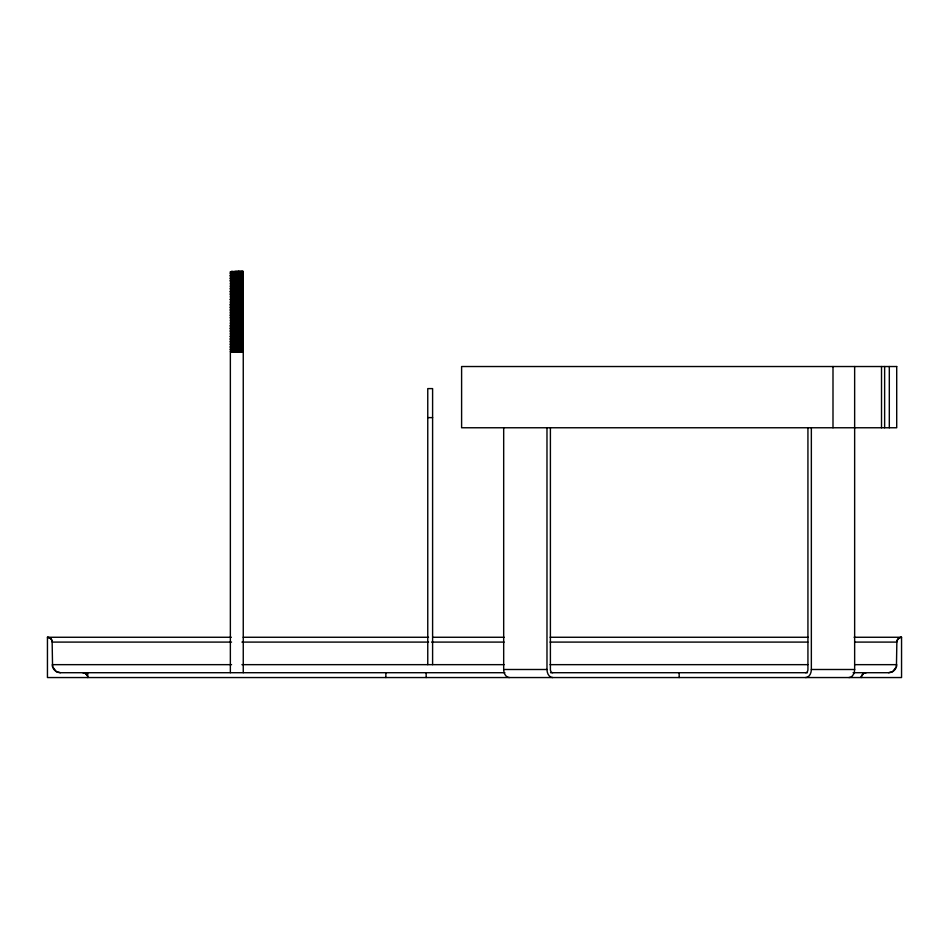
<?xml version="1.0" encoding="UTF-8"?>
<svg xmlns="http://www.w3.org/2000/svg" width="949" height="949" viewBox="0 0 949 949"><rect width="100%" height="100%" fill="white"/><g stroke="black" fill="none" stroke-linecap="round" stroke-linejoin="round"><path stroke-width="1.42" d="M231.971 352.02C230.156 351.308 233.027 349.979 231.224 350.11L230.358 349.41L232.861 349.991L232.244 350.905L232.837 352.02L243.252 351.818L243.252 672.711M242.386 348.852L241.627 348.046L242.375 348.093C245.435 351.474 232.576 349.374 231.224 350.513L230.358 351.023L231.224 351.723L243.252 350.418L241.627 349.659C241.971 352.506 243.49 352.15 242.185 349.695M238.341 271.45L238.246 272.055M235.269 352.02L235.305 271.45L230.358 272.055L231.971 272.814C229.836 272.399 233.276 270.762 231.224 272.114M233.928 352.02L234.012 271.746M241.366 271.568L240.749 272.47L241.366 272.98L243.252 273.063L241.627 272.304M231.971 273.11L231.224 273.917L231.971 274.427L230.358 273.87L242.375 272.351L243.252 271.45L231.224 271.556L232.624 271.45M231.224 273.715L231.971 273.217L231.224 272.197M231.224 273.81L231.971 274.32L231.224 276.942L231.971 278.045L231.224 278.555L231.971 279.658L231.224 280.37L231.971 280.868L231.224 280.821L230.358 280.311L231.224 279.611L242.375 278.804L243.252 279.303L242.375 280.014C237.155 279.931 228.057 279.967 231.414 284.048M231.971 277.938L231.224 278.757L231.971 279.255L230.358 278.698L231.224 277.998L243.252 277.689L231.224 279.208L231.971 279.658M242.303 271.45L235.411 271.45M243.027 273.075L242.185 272.339L243.027 271.45L241.627 272.007L242.386 274.724L241.627 275.637L243.252 276.088L242.375 276.788L231.224 277.594L230.358 276.894L243.252 276.088L230.358 276.894L232.244 277.001C232.754 301.082 232.754 325.293 232.244 349.493M231.224 280.062L231.971 279.552M231.224 283.478L231.971 284.095L231.224 284.036C228.175 280.655 241.034 282.755 242.375 281.628L243.252 280.916L230.358 281.723L231.971 281.165L231.224 280.263M231.224 284.997L231.971 284.392M241.627 278.852L242.386 277.642M241.627 278.448L242.386 277.95M231.224 286.61L231.971 285.602M241.627 283.692L242.386 282.672L241.627 279.955L242.386 279.255M241.627 280.062L242.386 279.564M230.571 291.604C231.912 289.635 230.227 287.606 231.224 286.052L231.971 286.112L231.224 286.503L231.971 288.923L231.224 288.876L230.358 288.366L231.224 287.666L242.375 286.859L243.252 287.369L242.375 288.069C241.034 289.208 228.175 287.108 231.224 290.489L231.971 290.94L230.358 291.39L231.224 292.102L243.252 290.785L241.627 290.026C243.086 291.201 240.939 292.683 242.386 293.858L241.627 294.973L242.386 295.471L241.627 296.183L242.386 298.899L241.627 299.398M231.224 288.318L231.971 290.536M231.971 290.833L231.224 291.651M231.971 295.673L231.224 296.479L231.971 296.99L231.224 296.93C228.175 293.549 241.034 295.649 242.375 294.51L243.252 294.012L242.375 293.3L230.358 294.819L231.971 295.376L231.224 294.866L231.971 294.06M231.224 294.665L231.971 294.166L231.224 293.146M241.627 288.128L242.386 287.511M231.224 296.278L231.971 295.78L231.224 294.759M241.627 289.73L242.386 289.125M231.224 297.891L231.971 297.286L231.224 296.373M231.971 298.484L231.224 299.504L231.971 300.204L230.358 299.647L242.375 298.14L243.252 298.638L242.375 299.35C241.034 300.489 228.175 298.389 231.224 301.77C231.947 301.984 231.864 303.561 231.224 304.534M241.627 294.57L242.386 293.751M231.971 305.341L231.224 306.147M241.627 299.801L242.386 298.793M231.224 307.559L231.971 306.954M241.627 301.414L242.386 300.406M241.627 301.011L242.386 300.513L241.627 299.694L243.252 300.252L242.375 300.963C236.076 301.758 230.37 299.991 230.571 304.499M231.224 309.172L231.971 308.674M231.971 310.169L231.224 310.987L231.971 311.486L230.358 310.928L242.375 309.421L243.252 309.92L242.375 310.631C241.034 311.758 228.175 309.671 231.224 313.051L243.252 311.533L241.627 310.975L242.386 311.794M231.224 310.786L231.971 310.276L231.224 307.654M241.627 304.238L242.386 303.419M231.224 310.881L231.971 311.379L231.224 314.012L231.971 315.115L231.224 315.614L231.971 316.729L231.224 317.429L231.971 317.939L231.224 317.879L230.358 317.381L231.224 316.669L242.375 315.863L243.252 316.373L242.375 317.073C237.155 317.002 228.057 317.037 231.414 321.118M241.627 305.851C243.763 305.364 240.251 303.929 242.375 304.178L243.252 303.68L242.375 302.98L230.358 304.285L231.971 305.044L231.224 304.427M243.027 305.08C241.437 306.254 243.596 308.425 242.386 308.461L241.627 307.867L242.386 306.646M231.971 315.009L231.224 315.815L231.971 316.325L230.358 315.768L231.224 315.056L243.252 314.76L231.224 316.266L231.971 316.729M231.224 317.12L231.971 316.622M242.386 311.592L241.627 311.082L242.386 310.074M231.224 318.734L231.971 319.433L231.224 320.655L231.971 321.153L231.224 321.106C228.175 317.725 241.034 319.825 242.375 318.686L243.252 317.986L230.358 318.793L231.971 318.235L231.224 317.322M241.627 312.292L242.386 311.687M241.627 313.799L242.386 313.3M231.224 322.067L231.971 321.45M241.627 315.922L242.386 314.7M241.627 315.519L242.386 315.009M241.627 317.132L242.386 316.314M231.971 322.66L231.224 323.68C231.924 324.451 231.9 326.373 231.224 326.337L230.358 326.847L231.971 327.607L230.358 328.461L231.224 329.161L243.252 327.856L241.627 327.097C243.086 328.259 240.939 329.754 242.386 330.928L241.627 332.031L242.386 334.356M231.971 324.783L231.224 325.293L231.971 325.887L230.358 325.436L242.375 323.929L243.252 324.428L242.375 325.127L231.224 325.934L242.375 325.531L243.252 326.041L242.375 326.741C218.685 328.496 237.428 328.176 241.627 326.693L242.386 327.702M231.971 326.29L231.224 326.895L231.971 327.607M241.627 320.75L242.386 319.742L241.627 317.025L243.252 317.986L241.366 317.868M231.971 327.903L231.224 328.71M231.971 331.118L231.224 331.936L231.971 332.435L230.358 331.877L242.375 330.371L243.252 330.869L242.375 331.581C241.034 332.719 228.175 330.62 231.224 334.001L231.971 334.048L230.358 333.49L243.252 332.482L241.627 331.925L242.386 332.743M231.224 331.735L231.971 331.225L231.224 330.216M231.971 332.731L231.224 333.55M231.224 333.348L231.971 332.838L231.224 331.83M241.627 326.8L242.386 326.183M241.366 272.98C240.844 293.431 240.844 313.846 241.366 334.214L243.252 334.297L230.358 335.104L242.375 334.807L243.252 334.095L231.224 334.404C228.709 335.341 233.81 335.234 231.224 336.765M241.627 331.628L242.386 330.821M231.971 339.184L231.224 339.991M231.971 337.168L231.224 338.176L231.971 340.786L231.224 341.604M242.386 334.25L241.627 336.468M231.971 342.399L231.224 343.218M241.627 336.871L242.386 335.851M231.224 344.629L231.971 344.012M241.627 338.485L242.386 337.464M241.627 338.081L242.386 337.571L241.627 336.765L243.252 337.322L231.224 338.829L230.358 338.33L231.224 337.619C232.576 336.492 245.435 338.579 242.375 335.211L230.358 336.515L231.971 337.275L231.224 336.658M231.224 346.243L231.971 345.733M231.224 347.844L231.971 347.346L231.224 344.523M242.185 339.623L243.252 340.75L241.627 341.308L242.386 342.209L241.627 342.909M231.224 348.046L231.971 348.556L230.358 347.797L231.971 347.346L231.224 347.737L231.971 350.169M243.027 342.138C241.437 343.324 243.596 345.483 242.386 345.531L241.627 344.926L242.386 343.716M241.627 347.749L242.386 347.132M241.627 349.362L242.386 348.746M241.627 350.869L242.386 350.359M231.414 271.568L230.571 272.268L231.414 272.778M230.571 273.68L231.414 272.743M230.571 275.293L231.414 274.759L230.571 273.656M243.003 271.45L231.224 272.754L231.971 273.217M243.027 273.051C241.01 273.905 244.166 274.581 242.185 275.59M231.414 281.201L230.571 281.734L231.414 282.446M242.185 278.413C242.861 276.918 242.897 275.329 242.375 273.964L241.627 273.917L242.386 274.415M230.571 286.574L231.414 285.637M243.027 284.332L242.185 284.854L243.027 285.969M243.027 285.946L242.185 286.871M231.414 294.095C230.631 294.914 230.631 296.159 231.414 296.942M242.185 289.694L243.027 289.16L242.185 288.46M231.414 296.918C229.468 297.95 232.564 298.638 230.571 299.469M242.185 291.307L243.027 290.774L242.185 289.67M243.027 293.822L242.185 292.885L243.027 292.185M230.571 299.433C231.331 300.691 231.342 301.652 230.571 302.885M243.027 297.215C241.01 298.069 244.166 298.745 242.185 299.765M231.414 305.376L230.571 305.91L231.414 307.013M231.414 306.99L230.571 307.523L231.414 308.223M230.571 310.738L231.414 309.813M230.571 312.351L231.414 311.83L230.571 310.714M243.027 310.145C240.832 309.291 244.284 308.437 242.185 307.796M243.027 310.109L242.185 311.047M231.414 318.271L230.571 319.006L231.414 319.505M242.185 315.483C242.968 314.677 242.98 313.419 242.185 312.636M230.571 323.633C232.6 322.779 229.444 322.102 231.414 321.094M243.027 321.391L242.185 321.925L243.027 323.028M243.027 323.004L242.185 323.941M231.414 331.165L230.571 331.699L231.414 332.399M242.185 326.753C242.861 325.258 242.897 323.68 242.375 322.316L241.627 322.257L242.386 323.075L241.627 323.977L243.252 324.428L230.358 325.234L232.244 325.353M230.571 334.914L231.414 333.989M242.185 328.366L243.027 327.844L242.185 326.729M230.571 336.527L231.414 335.993L230.571 334.89M243.027 334.285C241.01 335.139 244.166 335.816 242.185 336.836M231.414 342.447C230.631 343.253 230.631 344.511 231.414 345.294M242.185 339.647C242.968 338.84 242.968 337.583 242.185 336.8M230.571 347.808C232.6 346.954 229.444 346.278 231.414 345.258M243.027 342.174C240.631 341.533 244.498 340.572 242.185 340.027M230.571 347.785C232.114 349.303 229.895 350.525 231.414 352.02M243.027 345.566L242.185 346.1L243.027 347.204M243.027 347.18L242.185 348.105M853.092 672.711L888.655 672.711L892.689 671.631L896.437 666.744L896.876 640.848L899.13 637.906L901.55 637.265L901.55 677.55L47.45 677.55L47.45 637.265L231.319 637.265M242.386 271.509L230.358 272.256L232.244 272.375M243.252 352.02L230.358 352.02L230.358 672.711M427.762 417.619L432.602 417.619M243.181 637.265L428.533 637.265M432.981 637.265L504.156 637.265M550.123 637.265L808.133 637.265M854.1 637.265L901.55 637.265A4.84 4.84 0 0 0 896.71 642.093L855.239 642.093M231.544 642.093L52.29 642.093A4.84 4.84 0 0 0 47.45 637.265L50.866 638.677L52.124 640.848L52.563 666.744L56.311 671.631L60.345 672.711L504.88 672.711M241.912 642.093L428.58 642.093M431.534 642.093L504.133 642.093M550.052 642.093L807.824 642.093M231.544 664.656L52.29 664.656A8.055 8.055 0 0 0 60.345 672.711M241.912 664.656L504.133 664.656M550.052 664.656L807.824 664.656M855.239 664.656L896.71 664.656A8.055 8.055 0 0 1 888.655 672.711M503.682 427.762L503.682 669.496L546.98 669.496A8.055 5.694 -90 0 0 552.674 677.55M805.642 677.55A8.055 5.694 -90 0 0 811.348 669.496L854.646 669.496L854.646 366.528M550.55 672.711L807.469 672.711M232.244 272.173L230.358 272.055L240.026 271.45L239.587 351.521L243.252 351.818L242.386 351.771M232.244 276.978L232.861 274.249L230.358 273.668L243.252 272.861L242.386 273.11M241.366 274.356L243.252 274.475L230.358 275.483L242.375 275.174L241.627 275.127M232.244 273.988L230.358 273.87L243.252 273.063L231.224 274.368L230.358 275.281L232.244 275.4M241.366 274.558L243.252 274.676L230.358 275.483L232.244 275.601M242.386 276.23L243.252 276.289L230.358 277.084L232.244 277.203M241.366 277.571L243.252 277.689L230.358 278.496L232.244 278.615M241.366 277.772L243.252 277.891L230.358 278.698L232.244 278.816M241.366 279.184L243.252 279.303L230.358 280.109L232.244 280.228M241.366 279.386L243.252 279.504L230.358 280.311L232.244 280.43M241.366 280.797L243.252 280.916L241.627 280.358L242.386 281.177M241.366 280.999L243.252 281.118L230.358 281.924L231.224 281.983M241.366 282.411L243.252 282.529L242.375 283.229C241.034 284.368 228.175 282.268 231.224 285.649L231.971 285.708L231.224 284.89M241.366 282.612L243.252 282.731L230.358 283.537L232.244 283.656M232.244 283.454L230.358 283.336L243.252 282.529L231.224 282.826L231.971 282.885M241.366 284.024L243.252 284.344L231.224 286.052L242.375 285.246L243.252 285.957L231.224 287.262L231.971 287.725M241.366 284.226L243.252 284.344L230.358 285.151L232.244 285.269M232.244 285.068L230.358 284.949L243.252 284.142L241.627 283.585L242.386 284.19L241.627 285.305M241.366 285.637L243.252 285.756L230.358 286.562L232.244 286.681M241.366 285.839L243.252 285.957L230.358 286.764L232.244 286.883M241.366 287.25L243.252 287.369L230.358 288.164L232.244 288.282M241.366 287.452L243.252 287.571L230.358 288.366L232.244 288.484M241.366 288.852L243.252 288.971L242.375 289.682C218.685 291.426 237.428 291.118 241.627 289.623L242.386 290.643M241.366 289.054L243.252 289.172L230.358 289.979L232.244 290.097M232.244 289.896L230.358 289.777L243.252 288.971L241.627 288.413L242.386 289.231M241.366 290.465L243.252 290.584L230.358 291.39L232.244 291.509M241.366 290.667L243.252 290.785L230.358 291.592L232.244 291.711M242.386 292.15L243.252 292.399L231.224 293.704L230.358 293.004L243.252 292.197L230.358 293.004L232.244 293.122M242.386 292.351L243.252 292.399L230.358 293.205L232.244 293.324M241.366 293.692L243.252 293.81L230.358 294.617L232.244 294.736M241.366 293.893L243.252 294.012L230.358 294.819L232.244 294.937M241.366 295.305L243.252 295.424L242.375 296.124C241.034 297.262 228.175 295.163 231.224 298.544L231.971 298.603L231.224 297.784M241.366 295.507L243.252 295.625L230.358 296.432L232.244 296.551M232.244 296.349L230.358 296.23L243.252 295.424L241.627 294.866L242.386 295.673M241.366 296.918L243.252 297.239L231.224 298.544L231.971 298.994M241.366 297.12L243.252 297.239L230.358 298.045L232.244 298.152M232.244 297.95L230.358 297.844L243.252 297.037L241.627 296.479L242.386 297.286M241.366 298.532L243.252 298.638L230.358 299.445L232.244 299.564M241.366 298.733L243.252 298.84L230.358 299.647L232.244 299.765M241.366 300.133L243.252 300.252L230.358 301.058L232.244 301.177M241.366 300.335L243.252 300.453L230.358 301.26L231.971 301.818L231.224 301.213L231.971 300.098M241.366 301.746L243.252 302.067L231.224 303.383L231.971 303.834M241.366 301.948L243.252 302.067L230.358 302.873L231.224 302.933M231.224 302.731L230.358 302.672L243.252 301.865L241.627 301.308L242.386 301.924M241.366 303.36L243.252 303.478L230.358 304.285L232.244 304.404M241.366 303.561L243.252 303.68L230.358 304.487L232.244 304.605M241.366 304.973L243.252 305.293L231.224 306.598L230.358 305.898L243.252 305.092L230.358 305.898L232.244 306.017M241.366 305.175L243.252 305.293L230.358 306.1L232.244 306.219M241.366 306.586L243.252 306.907L231.224 308.211L230.358 307.512L243.252 306.705L230.358 307.512L232.244 307.63M241.366 306.788L243.252 306.907L230.358 307.713L232.244 307.832M242.386 308.259L243.252 308.318L230.358 309.113L231.971 309.872L231.224 309.374M232.244 309.232L230.358 309.113L242.375 307.808L241.627 307.357M232.244 309.433L230.358 309.315L243.252 308.52L241.627 309.362L243.252 309.92L230.358 310.726L232.244 310.845M241.366 310.003L243.252 310.121L230.358 310.928L232.244 311.047M241.366 311.414L243.252 311.533L230.358 312.34L232.244 312.458M241.366 311.616L243.252 311.735L230.358 312.541L232.244 312.66M241.366 313.028L243.252 313.348L231.224 314.653L230.358 313.953L243.252 313.146L230.358 313.953L232.244 314.072M241.366 313.229L243.252 313.348L230.358 314.155L232.244 314.273M241.366 314.641L243.252 314.76L230.358 315.566L232.244 315.685M241.366 314.843L243.252 314.961L230.358 315.768L232.244 315.887M241.366 316.254L243.252 316.373L230.358 317.18L232.244 317.298M241.366 316.456L243.252 316.575L230.358 317.381L231.224 317.429M241.366 318.069L243.252 318.188L230.358 318.994L231.224 319.042M241.366 319.481L243.252 319.599L242.375 320.299C241.034 321.438 228.175 319.339 231.224 322.719L231.971 322.767L231.224 321.96M241.366 319.683L243.252 319.789L230.358 320.596L232.244 320.715M232.244 320.513L230.358 320.394L243.252 319.599L231.224 319.896L231.971 319.955M241.366 321.082L243.252 321.201L242.375 321.913C241.034 323.04 228.175 320.952 231.224 324.333L242.375 323.526L241.627 323.467M241.366 321.284L243.252 321.403L230.358 322.209L232.244 322.328M232.244 322.126L230.358 322.008L243.252 321.201L241.627 320.643L242.386 321.26L241.627 322.363M241.366 322.696L243.252 322.814L230.358 323.621L232.244 323.739M241.366 322.897L243.252 323.016L230.358 323.823L232.244 323.941M242.386 324.57L243.252 324.629L230.358 325.436L232.244 325.554M242.185 325.116L241.627 325.483L243.252 326.041L230.358 326.847L232.244 326.966M241.366 326.124L243.252 326.242L230.358 327.049L232.244 327.168M241.366 327.535L243.252 327.654L230.358 328.461L232.244 328.579M241.366 327.737L243.252 327.856L230.358 328.662L232.244 328.781M242.386 329.208L243.252 329.469L231.224 330.774L230.358 330.074L243.252 329.267L230.358 330.074L232.244 330.181M242.386 329.41L243.252 329.469L230.358 330.276L232.244 330.382M241.366 330.762L243.252 330.869L230.358 331.676L232.244 331.794M241.366 330.952L243.252 331.071L230.358 331.877L232.244 331.996M241.366 332.364L243.252 332.482L230.358 333.289L232.244 333.407M241.366 332.565L243.252 332.684L231.414 334.416M241.366 333.977L243.252 334.095L230.358 334.902L231.224 334.961M241.366 335.59L243.252 335.709L230.358 336.515L232.244 336.634M241.366 334.214L240.749 335.317L243.252 335.91L230.358 336.717L232.244 336.836M241.366 337.203L243.252 337.322L230.358 338.129L232.244 338.247M241.366 337.405L243.252 337.524L230.358 338.33L232.244 338.449M241.366 338.817L243.252 339.137L231.224 340.442L230.358 339.742L243.252 338.935L230.358 339.742L232.244 339.861M241.366 339.018L243.252 339.137L230.358 339.944L232.244 340.062M242.386 340.489L243.252 340.549L230.358 341.343L231.971 342.103L231.224 341.498M232.244 341.462L230.358 341.343L242.375 340.039L241.627 339.588M232.244 341.664L230.358 341.545L243.252 340.75L241.627 341.593L243.252 342.15L242.375 342.862L231.224 343.668L230.358 342.957L243.252 342.15L230.358 342.957L232.244 343.075M241.366 335.827L240.749 341.77L243.252 342.352L230.358 343.158L232.244 343.277M241.366 343.645L243.252 343.965L231.224 345.282L230.358 344.57L243.252 343.763L230.358 344.57L232.244 344.689M241.366 342.269L240.749 343.384L243.252 343.965L230.358 344.772L232.244 344.89M242.386 345.329L243.252 345.377L230.358 346.183L231.971 346.943L231.224 346.444M232.244 346.302L230.358 346.183L242.375 344.878L241.627 344.416M241.366 346.871L243.252 347.192L231.224 348.497L230.358 349.41L243.252 348.603L241.366 348.485M232.244 346.504L230.358 346.385L243.252 345.578L231.224 347.287L243.252 346.99L230.358 347.797L232.244 347.915M241.366 343.882L240.749 346.599L243.252 347.192L230.358 347.998L232.244 348.117M241.366 347.109L240.749 348.212L243.252 348.805L230.358 349.612L232.244 349.73M241.366 350.098L243.252 350.217L230.358 351.023L231.224 351.071M241.366 350.3L243.252 350.418L230.358 351.225L231.224 351.272M241.627 273.514L242.375 273.964L231.224 274.771L231.971 274.83M242.185 276.776L241.627 277.132L242.386 277.749M231.971 277.642L231.224 277.594L231.971 278.045M241.627 278.342L242.386 279.362M241.627 279.955L242.375 280.418L231.414 281.236L230.571 280.299M241.627 283.182L242.375 283.632L231.224 284.439L231.971 283.988M231.971 289.326L231.224 289.279L242.375 288.472L241.627 288.01L242.386 289.03M241.627 291.236L242.185 291.284M242.185 292.885L241.627 293.253M241.627 294.463L242.375 294.914L231.224 295.72L231.971 295.78M231.971 294.166L231.224 294.107L231.971 292.043L231.224 291.545M241.627 296.076L242.375 296.527L231.414 297.345M241.627 299.291L242.375 299.754L231.224 300.56L231.971 300.608L231.224 301.319M241.627 300.904L242.375 301.367L231.414 302.185M241.627 306.147L242.375 305.792L241.627 306.254L242.386 306.752M242.185 309.006L231.224 309.825L231.971 310.276M241.627 310.572L242.375 311.035L231.224 311.841L231.971 311.889M231.971 314.712L231.224 314.653L231.971 315.115M241.627 315.412L242.386 316.42M241.627 320.24L242.375 320.703L231.224 321.509L231.971 321.047M241.627 328.307L242.185 328.342M241.627 331.521L242.375 331.984L231.224 332.791L231.971 332.838M231.971 331.225L231.224 331.177L231.971 329.113L231.224 328.603M241.627 333.135L242.386 334.048M231.414 335.626L231.971 336.065M241.627 336.361L242.375 336.409L231.224 337.215L231.971 337.678L231.224 339.232L231.971 339.291M241.627 337.974L242.386 338.983M242.185 341.237L231.224 342.459L231.971 341.996M241.627 343.206L242.375 342.862L241.627 343.313L242.386 343.823M231.971 348.959L231.224 348.9L242.375 348.093L241.627 347.642L242.386 348.651M231.414 350.525L242.375 349.303L241.627 349.256L242.386 350.264M243.027 280.928C241.01 280.074 244.166 279.397 242.185 278.389M230.571 278.686L231.414 279.22L230.571 280.323M242.185 286.847L243.027 287.583L242.185 288.484M242.185 291.675L243.027 292.209M231.414 285.661L230.571 285.139L231.414 284.024M231.414 287.274L230.571 286.539M230.571 291.58C232.588 292.411 229.444 293.122 231.414 294.131M242.185 299.742C243.62 301.402 241.592 303.407 243.027 305.103M230.571 302.861L231.414 303.395M242.185 311.023L243.027 311.747L242.185 312.66M230.571 304.475L231.414 305.4M243.027 316.385L242.185 315.448M231.414 309.837L230.571 309.303L231.414 308.2M243.027 317.998L242.185 317.061L243.027 316.361M230.571 315.756C232.173 316.527 230.026 317.571 231.224 318.283L242.375 317.476L241.627 317.429L242.386 318.235M242.185 328.745L243.027 329.279M230.571 327.037L231.414 327.559L230.571 328.674M230.571 328.651C232.588 329.481 229.444 330.193 231.414 331.189M231.414 334.012L230.571 333.479L231.414 332.375M242.185 344.855L243.027 345.59M230.571 339.92C232.588 340.762 229.444 341.474 231.414 342.47M242.185 348.081L243.027 348.817L242.185 349.718M231.224 286.812L231.971 287.322M242.386 303.538L241.627 303.028L242.386 301.818M242.386 305.139L241.627 304.641C246.859 303.739 226.74 304.676 231.971 305.448L231.971 304.937M242.386 313.206L241.627 312.185L242.375 312.245L241.627 314.309L242.386 314.819M231.224 306.041L231.971 306.657L231.224 307.002L231.971 306.551M242.386 326.088L241.627 325.59L242.386 324.487M231.224 343.111L231.971 343.716L231.224 344.072L231.971 343.609M87.094 675.13L85.315 673.363L82.907 672.711A4.84 4.84 0 0 1 87.735 677.55L87.735 672.711M238.424 271.45L238.424 352.02M232.861 271.663L232.244 273.751M889.308 366.528L889.308 427.762M884.634 366.528L884.634 427.762M881.514 366.528L881.514 427.762M832.997 366.528L832.997 427.762M811.348 427.762L811.348 669.496M807.931 427.762L807.931 669.496A3.227 2.278 -90 0 1 805.642 672.711M679.164 672.711L679.164 677.55M550.396 427.762L550.396 669.496A3.227 2.278 -90 0 0 552.674 672.711M546.98 427.762L546.98 669.496M432.602 664.656L432.602 388.604L427.762 388.604L427.762 664.656M426.16 672.711L426.16 677.55M385.863 672.711L385.863 677.55M243.027 280.904C242.268 282.161 242.256 283.122 243.027 284.356M243.027 293.799C242.268 295.044 242.256 296.005 243.027 297.251M243.027 317.974C242.268 319.22 242.256 320.181 243.027 321.414M243.027 329.244C242.303 331.047 242.292 332.541 243.027 334.309M242.386 276.135L241.627 277.25M242.386 284.083L241.627 284.902L242.375 284.842L241.627 286.918L242.386 287.618M242.386 308.366L241.627 309.481M242.386 321.153L241.627 321.96L242.375 322.316L231.224 323.123L231.971 323.17L231.224 323.882M242.386 338.876L241.627 339.695L242.386 340.798M242.386 345.436L241.627 346.136L242.386 347.239M241.366 348.722L240.749 349.825L241.366 352.02M236.799 271.45L236.799 352.02M231.971 333.941L231.224 335.056M231.224 281.675L231.971 282.375L231.224 283.585M230.571 275.269C231.331 276.503 231.342 277.488 230.571 278.709M230.571 312.328C231.331 313.573 231.342 314.558 230.571 315.78M230.571 323.609C231.331 324.855 231.342 325.839 230.571 327.061M230.571 336.504C231.331 337.749 231.342 338.71 230.571 339.956M509.376 677.55A8.055 5.694 -90 0 1 503.682 669.496M854.646 669.496A8.055 5.694 -90 0 1 848.952 677.55M861.431 676.305L861.265 677.55A4.84 4.84 0 0 1 866.093 672.711L863.685 673.363L861.431 676.305M896.71 366.528L461.605 366.528L461.605 427.762L896.71 427.762L896.71 366.528"/></g></svg>
